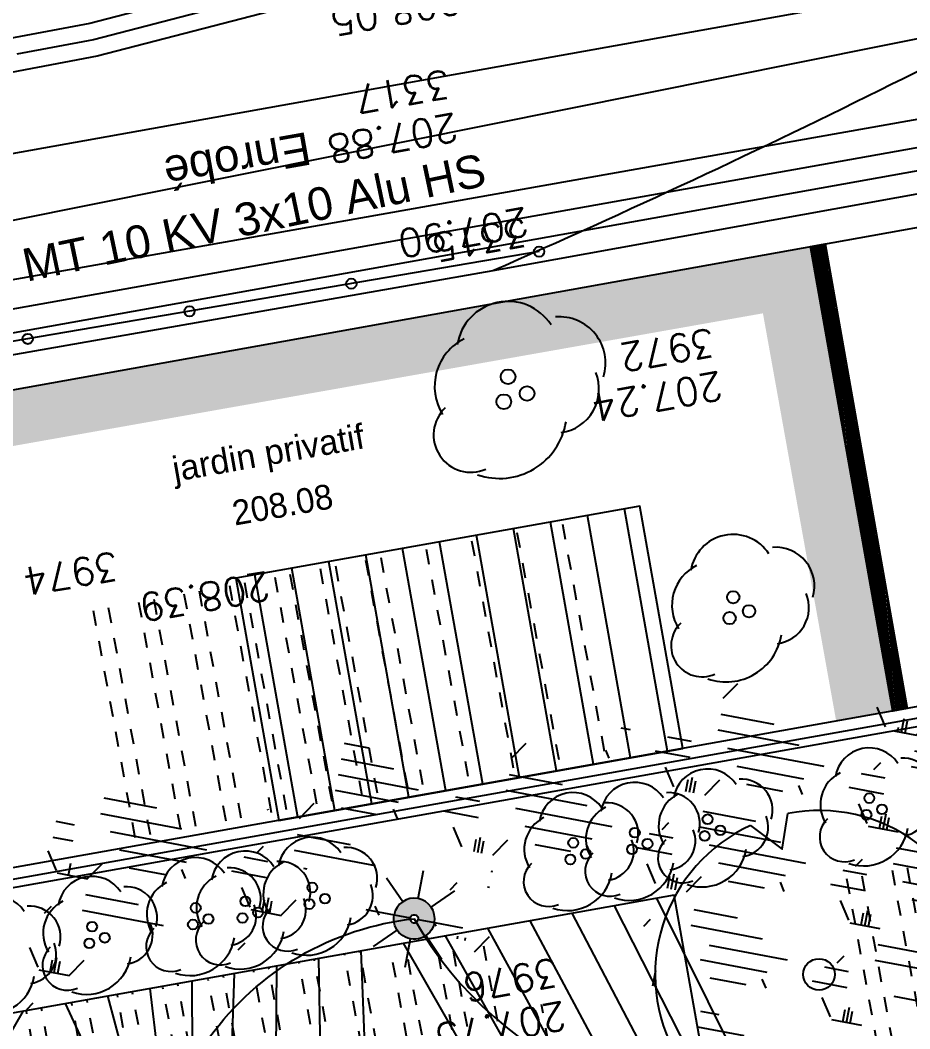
# Model space of a CAD drawing. Extents: x 0 to 613264, y -387505 to 675.
# Drawn here: x 427627 to 438466, y -290910 to -278618 of the extents above; entities that cross this region are included whole.
import ezdxf
from ezdxf.enums import TextEntityAlignment as Align
from ezdxf.lldxf.tags import DXFTag

# ---------------------------------------------------------------- set-up
doc = ezdxf.new("R2010")
doc.units = 0
for name, color, linetype in [('AEP_SSL', 252, 'Continuous'), ('CAB_SSL', 252, 'Continuous'), ('EDF_SSL', 252, 'Texte-Electricite'), ('Fond topo - CLO_LEG', 252, 'Continuous'), ('Fond topo - CLO_MUR', 252, 'Continuous'), ('Fond topo - VOI_TXT', 252, 'Continuous'), ('Fond topo - Z_500', 252, 'Continuous'), ('GAZ_SSL', 252, 'Texte-GAZ'), ('prlm-VRD', 2, 'Continuous'), ('SA - arbre', 252, 'Continuous'), ('SA - arbuste', 252, 'Continuous'), ('SA - bât A-B', 252, 'Continuous'), ('SA - clôture', 252, 'DIVISE2'), ('SA - couvre sol', 252, 'Continuous'), ('SA - ECL-réso', 252, 'Eclairage public'), ('SA - haie séparative', 252, 'Continuous'), ('SA - limite revêtement', 252, 'Continuous'), ('SA - muret béton', 252, 'Continuous'), ('SA - platelage bois', 252, 'Continuous')]:
    doc.layers.add(name, color=color, linetype=linetype)
for name, color, linetype, plot in [('Fond topo - N', 252, 'Continuous', False), ('Fond topo - NCACHE', 252, 'Continuous', False), ('Fond topo - ZCACHE', 252, 'Continuous', False)]:
    doc.layers.add(name, color=color, linetype=linetype, plot=plot)
doc.layers.add('Fond topo - P', color=252, linetype='Continuous', lineweight=50)
doc.layers.add('Fond topo - VOI', color=252, linetype='Continuous', lineweight=25)
doc.styles.add('2000_ARIAL', font='arial.ttf', dxfattribs={"height": 0.400000006})
doc.styles.add('Arial', font='arial.ttf')
doc.styles.add('Lignes', font='arial.ttf', dxfattribs={"height": 0.35})
doc.styles.add('SIMPLEX', font='simplex_.ttf', dxfattribs={"height": 1.25})
doc.styles.add('Tronçons', font='arial.ttf', dxfattribs={"height": 0.25})
tags = doc.linetypes.add('DIVISE2', pattern=[15.874999761581421, 6.349999904632568, -3.174999952316284, 0, -3.174999952316284, 0, -3.174999952316284]).pattern_tags.tags
tags[14:15] = [DXFTag(74, 4), DXFTag(75, 0), DXFTag(340, '0'), DXFTag(46, 0.0), DXFTag(50, 0.0), DXFTag(44, 0.0), DXFTag(45, 0.0)]
tags[12:13] = [DXFTag(74, 4), DXFTag(75, 0), DXFTag(340, '0'), DXFTag(46, 0.0), DXFTag(50, 0.0), DXFTag(44, 0.0), DXFTag(45, 0.0)]
tags[10:11] = [DXFTag(74, 4), DXFTag(75, 0), DXFTag(340, '0'), DXFTag(46, 0.0), DXFTag(50, 0.0), DXFTag(44, 0.0), DXFTag(45, 0.0)]
tags[8:9] = [DXFTag(74, 4), DXFTag(75, 0), DXFTag(340, '0'), DXFTag(46, 0.0), DXFTag(50, 0.0), DXFTag(44, 0.0), DXFTag(45, 0.0)]
tags[6:7] = [DXFTag(74, 4), DXFTag(75, 0), DXFTag(340, '0'), DXFTag(46, 0.0), DXFTag(50, 0.0), DXFTag(44, 0.0), DXFTag(45, 0.0)]
tags[4:5] = [DXFTag(74, 4), DXFTag(75, 0), DXFTag(340, '0'), DXFTag(46, 0.0), DXFTag(50, 0.0), DXFTag(44, 0.0), DXFTag(45, 0.0)]
tags = doc.linetypes.add('Eclairage public', pattern='A,5,-0.25,["ECL",Lignes,S=1,R=0,X=0,Y=-0.18],-1.25', length=6.5).pattern_tags.tags
tags[15:16] = [DXFTag(74, 4), DXFTag(75, 0), DXFTag(340, '0'), DXFTag(46, 0.0), DXFTag(50, 0.0), DXFTag(44, 0.0), DXFTag(45, 0.0)]
tags[4:5] = [DXFTag(74, 4), DXFTag(75, 0), DXFTag(340, '0'), DXFTag(46, 0.0), DXFTag(50, 0.0), DXFTag(44, 0.0), DXFTag(45, 0.0)]
tags = doc.linetypes.add('L16', pattern=[0.37500001490116125, 0.300000011920929, -0.07500000298023224]).pattern_tags.tags
tags[6:7] = [DXFTag(74, 4), DXFTag(75, 0), DXFTag(340, '0'), DXFTag(46, 0.0), DXFTag(50, 0.0), DXFTag(44, 0.0), DXFTag(45, 0.0)]
tags[4:5] = [DXFTag(74, 4), DXFTag(75, 0), DXFTag(340, '0'), DXFTag(46, 0.0), DXFTag(50, 0.0), DXFTag(44, 0.0), DXFTag(45, 0.0)]
tags = doc.linetypes.add('Texte-BT', pattern='A,5,-0.25,["BT",Lignes,S=1,R=0,X=0,Y=-0.18],-1.25', length=6.5).pattern_tags.tags
tags[15:16] = [DXFTag(74, 4), DXFTag(75, 0), DXFTag(340, '0'), DXFTag(46, 0.0), DXFTag(50, 0.0), DXFTag(44, 0.0), DXFTag(45, 0.0)]
tags[4:5] = [DXFTag(74, 4), DXFTag(75, 0), DXFTag(340, '0'), DXFTag(46, 0.0), DXFTag(50, 0.0), DXFTag(44, 0.0), DXFTag(45, 0.0)]
tags = doc.linetypes.add('Texte-Electricite', pattern='A,5,-0.25,["ELEC",Lignes,S=1,R=0,X=0,Y=-0.18],-1.25', length=6.5).pattern_tags.tags
tags[15:16] = [DXFTag(74, 4), DXFTag(75, 0), DXFTag(340, '0'), DXFTag(46, 0.0), DXFTag(50, 0.0), DXFTag(44, 0.0), DXFTag(45, 0.0)]
tags[4:5] = [DXFTag(74, 4), DXFTag(75, 0), DXFTag(340, '0'), DXFTag(46, 0.0), DXFTag(50, 0.0), DXFTag(44, 0.0), DXFTag(45, 0.0)]
tags = doc.linetypes.add('Texte-GAZ', pattern='A,5,-0.25,["GAZ",Lignes,S=1,R=0,X=0,Y=-0.18],-1.25', length=6.5).pattern_tags.tags
tags[15:16] = [DXFTag(74, 4), DXFTag(75, 0), DXFTag(340, '0'), DXFTag(46, 0.0), DXFTag(50, 0.0), DXFTag(44, 0.0), DXFTag(45, 0.0)]
tags[4:5] = [DXFTag(74, 4), DXFTag(75, 0), DXFTag(340, '0'), DXFTag(46, 0.0), DXFTag(50, 0.0), DXFTag(44, 0.0), DXFTag(45, 0.0)]
tags = doc.linetypes.add('Texte-MT', pattern='A,5,-0.25,["MT",Lignes,S=1,R=0,X=0,Y=-0.18],-1.25', length=6.5).pattern_tags.tags
tags[15:16] = [DXFTag(74, 4), DXFTag(75, 0), DXFTag(340, '0'), DXFTag(46, 0.0), DXFTag(50, 0.0), DXFTag(44, 0.0), DXFTag(45, 0.0)]
tags[4:5] = [DXFTag(74, 4), DXFTag(75, 0), DXFTag(340, '0'), DXFTag(46, 0.0), DXFTag(50, 0.0), DXFTag(44, 0.0), DXFTag(45, 0.0)]
pattern_1 = [(280.4264001144857, (-277130161.1279894, -473864756.7787022), (55.32121061969438, 10.17969329456503), []), (280.4264001144857, (-277130142.6875859, -473864753.3854711), (55.32121061969438, 10.17969329456503), [18.75, -18.75]), (280.4264001144857, (-277130124.2471823, -473864749.99224), (55.32121061969438, 10.17969329456503), [18.75, -18.75])]

# ---------------------------------------------------------------- blocks, each defined once
blk = doc.blocks.new('Candélabre', base_point=(-13.42592592600001, -9.391534390999993))
for points in [[(-13.67592592600001, -9.391534390999993, -1), (-13.17592592600001, -9.391534390999993), (-13.37592592600001, -9.391534390999993, 1), (-13.475925926, -9.391534390999993)], [(-13.67592592600001, -9.391534390999993, -1), (-13.17592592600001, -9.391534390999993), (-13.37592592600001, -9.391534390999993, 1), (-13.475925926, -9.391534390999993)], [(-13.67592592600001, -9.391534390999993), (-13.475925926, -9.391534390999993, 1), (-13.37592592600001, -9.391534390999993), (-13.17592592600001, -9.391534390999993, -1)], [(-13.67592592600001, -9.391534390999993), (-13.475925926, -9.391534390999993, 1), (-13.37592592600001, -9.391534390999993), (-13.17592592600001, -9.391534390999993, -1)]]:
    blk.add_hatch(color=250).paths.add_polyline_path(points)
at = {"linetype": 'Continuous', "flags": 128}
for points in [[(-13.42592592600001, -9.141534390999993), (-13.42592592600001, -8.791534391999988)], [(-13.60270262100001, -9.214757695999992), (-13.850189994, -8.967270322999994)], [(-13.24914923200001, -9.214757696999996), (-13.001661857, -8.96727032199999)], [(-14.02592592600001, -9.391534390999993), (-13.67592592600001, -9.391534390999993)], [(-13.17592592600001, -9.391534390999993), (-12.825925927, -9.391534390999993)], [(-13.85018999600001, -9.815798461), (-13.60270262200001, -9.568311086999998)], [(-13.00166185800001, -9.815798458999993), (-13.249149231, -9.568311085999994)], [(-13.42592592600001, -9.991534390999988), (-13.42592592600001, -9.641534390999993)]]:
    blk.add_lwpolyline(points, dxfattribs=at)
for points in [[(-13.67592592600001, -9.391534390999993), (-13.475925926, -9.391534390999993, -1), (-13.37592592600001, -9.391534390999993), (-13.17592592600001, -9.391534390999993, 1)], [(-13.67592592600001, -9.391534390999993), (-13.475925926, -9.391534390999993, 1), (-13.37592592600001, -9.391534390999993), (-13.17592592600001, -9.391534390999993, -1)]]:
    blk.add_lwpolyline(points, format="xyb", close=True, dxfattribs=at)
blk = doc.blocks.new('CLOLEG')
at = {"ltscale": 2}
blk.add_circle((0, 0), 0.0625, dxfattribs=at)
blk = doc.blocks.new('PTOPO')
at = {"layer": 'Fond topo - NCACHE', "style": 'SIMPLEX'}
blk.add_attdef('MAT', text='', height=0.34, dxfattribs=at).set_placement((0.09999999986030161, -0.09999999962747097), align=Align.TOP_LEFT)
at = {"layer": 'Fond topo - ZCACHE', "style": 'SIMPLEX'}
blk.add_attdef('ALT', (0.09999999986030161, 0.09999999962747097), '', height=0.34, dxfattribs=at)
blk = doc.blocks.new('A$C1F970F0F')
at = {"layer": 'SA - bât A-B'}
h = blk.add_hatch(dxfattribs=at)
h.set_pattern_fill('_USER', color=256, scale=25, angle=-143.4936667190104, style=0, pattern_type=0)
h.set_pattern_definition([(216.5063332809896, (-277130161.1279894, -473864756.7787022), (14.87279096815364, -20.09477765036497), [])])
h.paths.add_polyline_path([(-3772.845735262865, 5918.538262582146), (-3755.12929060434, 5921.720425589478), (-3654.923644239442, 5355.454616979907), (-3672.648887766581, 5352.321608217365)])
at = {"layer": 'SA - couvre sol'}
h = blk.add_hatch(dxfattribs=at)
h.set_pattern_fill('PELOUSE6', color=256, scale=20.0000003, angle=-10.72360141139323, style=0, pattern_type=2)
h.set_pattern_definition([(349.2763985886067, (-277130161.1279894, -473864756.7787022), (22.32856350872324, 117.9043497231417), [37.5000005625, -202.5000030375]), (79.27639858860677, (-277130147.3110734, -473864759.3953308), (-235.8086994462835, 44.65712701744649), [15.000000225, -105.000001575]), (79.27639858860677, (-277130138.0997961, -473864761.1397498), (-235.8086994462835, 44.65712701744649), [15.000000225, -105.000001575]), (79.27639858860677, (-277130142.7054347, -473864760.2675403), (-235.8086994462835, 44.65712701744649), [18.75000028125, -101.25000151875]), (112.9664661186067, (-277130151.916716, -473864758.5231205), (-191.1515722884832, 280.4658259369293), [12.00000018, -420.7461593111922]), (45.58633105860677, (-277130133.4941673, -473864762.0119574), (22.32856353476547, 117.9043498154048), [12.00000018, -420.7461593111923]), (45.58633105860677, (-277130124.2828801, -473864763.7563783), (22.32856353476547, 117.9043498154048), [26.00000039, -406.6661590999923]), (112.9664661186067, (-277130161.1279894, -473864756.7787022), (-191.1515722884832, 280.4658259369293), [26.00000039, -406.6661590999922]), (349.2763985886067, (-277130073.3609553, -473864750.4999832), (22.32856350872324, 117.9043497231417), [44.42455106636825, -195.5754525336318]), (349.2763985886067, (-277130085.1249766, -473864728.4255323), (22.32856350872324, 117.9043497231417), [82.81008944215131, -56.09585564143782, 43.07431864611476, -58.01973967029608]), (349.2763985886067, (-277130096.7337571, -473864706.3804808), (22.32856350872324, 117.9043497231417), [119.4799495921992, -46.28746189431191, 29.47870124218051, -44.75389087130835]), (349.2763985886067, (-277130108.4191755, -473864684.3209158), (22.32856350872324, 117.9043497231417), [100.4611429069171, -139.5388606930829]), (349.2763985886067, (-277130104.5097786, -473864665.2146754), (22.32856350872324, 117.9043497231417), [65.56973938354608, -174.4302642164539])])
h.paths.add_polyline_path([(-3402.623808803382, 4002.738312271429), (-3437.712507589949, 4199.636212808002), (-3240.81464163304, 4234.725105514619), (-3223.270195233028, 4136.276172657652), (-2523.393668735908, 4261.000187694139), (-2562.872126556909, 4482.529666060197), (-2956.667858459632, 4412.351880455288), (-2991.756751253422, 4609.249746452402), (-2794.85888531939, 4644.338639163351), (-2873.107116345795, 5083.420880229077), (-2676.209250280051, 5118.509773009871), (-2716.733466870143, 5345.90742274797), (-3626.306558289891, 5183.813676629252), (-3573.673219096088, 4888.466877775171), (-3886.433009378015, 4832.73039375921), (-3939.06634855449, 5128.077192704795), (-4875.622878340046, 4961.174765867798), (-4861.415331338533, 4881.450515412981), (-4762.966398399941, 4898.994961868626), (-4736.649728846019, 4751.321562402331), (-4835.098661767282, 4733.777116038193), (-4821.063104642834, 4655.017969675949), (-4544.422242371515, 4704.317750093585), (-4520.912684171495, 4572.396179924211), (-4896.002479472914, 4505.551953068259), (-5000.388478969709, 5091.303708193815), (-2644.601016008993, 5511.124216758372), (-2407.400474873673, 4180.096742493728)])
at = {"layer": 'SA - haie séparative'}
h = blk.add_hatch(dxfattribs=at)
h.set_pattern_fill('PAVES_EVERGREEN1', color=256, scale=30.0000012, angle=-10.72360141139323, style=0, pattern_type=2)
h.set_pattern_definition([(349.2763985886067, (-277130152.3634321, -473864750.8052154), (32.26715867605478, 9.155903067109474), [15.0000006, -15.0000006]), (79.27639858860677, (-277130152.3634321, -473864750.8052154), (-9.155903067109474, 32.26715867605478), [15.0000006, -15.0000006])])
h.paths.add_polyline_path([(-3741.577973520158, 5340.124020899985), (-3672.648887766581, 5352.321608217365), (-3772.845735262865, 5918.538262582146), (-5101.585512309603, 5679.874887636244), (-5001.817125734857, 5115.427393912992), (-4932.186946450847, 5127.835895881468), (-5021.032714997484, 5626.386451342699), (-3830.825719061932, 5837.00390246101)])
at = {"layer": 'SA - platelage bois'}
h = blk.add_hatch(dxfattribs=at)
h.set_pattern_fill('PASSERELLE', color=256, scale=150, angle=-79.57359988551433, style=0, pattern_type=2)
h.set_pattern_definition(pattern_1)
h.paths.add_polyline_path([(-4473.131547800867, 5514.368344478578), (-4420.498589572083, 5219.022927735845), (-3928.61527620563, 5306.701349582033), (-3980.881579736471, 5602.060457924456)])
h = blk.add_hatch(dxfattribs=at)
h.set_pattern_fill('PASSERELLE', color=256, scale=150, angle=-79.57359988551433, style=0, pattern_type=2)
h.set_pattern_definition(pattern_1)
h.paths.add_polyline_path([(-4875.622878340046, 4961.174765867798), (-4861.415331338533, 4881.450515412981), (-4762.966398399941, 4898.994961868626), (-4736.649728846019, 4751.321562402331), (-4835.098661767282, 4733.777116038193), (-4821.063104642834, 4655.017969675949), (-4544.422242371515, 4704.317750093585), (-4520.912684171495, 4572.396179924211), (-4068.335335630077, 4653.049355077584), (-4065.528224184668, 4637.297525763334), (-2881.979355956483, 4848.216111185977), (-2922.331582675059, 5074.648656927342), (-2676.209250280051, 5118.509773009871), (-2716.733466870143, 5345.90742274797), (-3626.306558289891, 5183.813676629252), (-3573.673219096088, 4888.466877775171), (-3886.433009378015, 4832.73039375921), (-3939.06634855449, 5128.077192704795)])
at = {"layer": 'AEP_SSL', "elevation": 9.999999999999998e-08, "flags": 128}
blk.add_lwpolyline([(-10084.93277844263, 5093.930148438846), (-9750.791620834418, 5135.5756579271), (-3128.109925920724, 6321.886190847606), (-538.2744943762264, 6794.667455972196), (-236.899884080834, 9072.411970745992), (154.0690051004237, 9291.318023383576), (2068.234834202161, 10286.47979625637), (4929.096988442494, 11795.62350952535), (5831.943443331371, 12343.47571871864), (5644.547691266249, 12887.93525940639), (4850.760829103805, 13701.34358382695)], dxfattribs=at)
at = {"layer": 'CAB_SSL', "elevation": 9.999999999999998e-08, "flags": 128}
blk.add_lwpolyline([(-10812.15457855182, 5600.426800125627), (-8720.280241838846, 5090.654580446419), (-5742.369525281366, 5634.629537405877), (-2733.176347276875, 6173.938624268192), (-522.7757441125186, 8575.296708000737)], dxfattribs=at)
at = {"layer": 'EDF_SSL', "linetype": 'Texte-BT', "elevation": 9.999999999999998e-08, "flags": 128}
blk.add_lwpolyline([(-10355.65903211059, 43.80952892260893), (-10201.4030772041, 1251.685514822027), (-8720.280241838846, 5090.654580446419), (-8647.88838211094, 5140.669551381001), (-5813.541010319846, 5655.541528388557), (-5754.775129047494, 5632.363405789478), (-5714.151306698284, 5669.525972244278), (-2796.400100172239, 6190.043639552574), (-2733.176347276875, 6173.938624268192), (-2724.610103663505, 6234.621653891018), (-576.9868819294611, 8573.42365167172), (-522.7757441125186, 8575.296708000737), (1439.543237064798, 9649.961943709872), (1486.297190266059, 9780.607536286585), (3247.574149104787, 10693.56387743918), (3311.706751861017, 10686.95005152967), (3338.557006230488, 10734.01793882097), (5093.795445683761, 11622.80777854973), (5197.512327865115, 11601.77622754824)], dxfattribs=at)
at = {"layer": 'EDF_SSL', "linetype": 'Texte-MT', "flags": 128}
blk.add_lwpolyline([(-8369.911624552822, 5276.099588330418), (-5994.287512905468, 5699.674866922907), (-3013.422435617031, 6298.709752970984), (-2917.709661664371, 6238.158421745848)], dxfattribs=at)
at = {"layer": 'Fond topo - CLO_LEG', "ltscale": 2, "flags": 128}
blk.add_lwpolyline([(-4103.57224978328, 5912.18246983193), (-5712.382641472173, 5637.590496798271)], dxfattribs=at)
at = {"layer": 'Fond topo - CLO_MUR', "ltscale": 2, "flags": 128}
for points in [[(-2003.863172001624, 8179.09312694406), (-2143.146781257581, 8006.859912820551), (-2340.457490801653, 7734.345111260913), (-2598.736870191495, 7400.94477901074), (-2940.818727905099, 7047.283403563957), (-3248.706618745416, 6811.131666403891), (-3649.231779602484, 6561.580327596037), (-4000.333884769988, 6403.828417100516), (-4360.873799455749, 6265.710363196761), (-4651.111133599729, 6190.343253154888), (-4768.145301312069, 6168.193959010867)], [(-1971.468451961153, 8153.961829416945), (-2110.578551620566, 7981.92990944472), (-2307.638247469651, 7709.761794522231), (-2567.702785225124, 7374.057087825381), (-2913.458468391917, 7016.597527449509), (-3225.334562164724, 6777.386816169783), (-3629.901569159774, 6525.317163610672), (-3984.586111590528, 6365.955646348328), (-4348.348708452321, 6226.603025633301), (-4642.136565636054, 6150.31393686324), (-5063.688890352264, 6070.53307677527), (-5409.75969773547, 6004.995815004841)], [(-8287.804432590101, 5102.5437522476), (-7605.580502524027, 5235.945156469854), (-7039.43552686364, 5336.352074012237), (-6395.723901147811, 5453.96015665399), (-5999.626927920504, 5521.547280024518), (-5163.393101620775, 5668.773234621937), (-3462.542645871017, 5974.273767689828), (-2916.536404471398, 6073.123024295499), (-2187.945600606779, 6199.153509733841), (-1340.114493704695, 6346.414657207387)], [(-1845.115370201808, 6303.349680269662), (-3061.641378804426, 6087.328892188127), (-4159.975300858594, 5888.705770611459), (-4922.787367467585, 5755.253774575041), (-5452.543621078548, 5661.757849989244), (-6482.162746370075, 5480.989585806478), (-7372.575279741799, 5320.31426016191), (-8294.997535587892, 5143.806105512086)]]:
    blk.add_lwpolyline(points, dxfattribs=at)
at = {"layer": 'Fond topo - CLO_MUR', "linetype": 'L16', "ltscale": 2, "flags": 128}
blk.add_lwpolyline([(-4497.816106695042, 6208.97010726469), (-4646.623849572138, 6170.328595000399), (-4739.904279889196, 6152.674812573507)], dxfattribs=at)
at = {"layer": 'Fond topo - VOI', "ltscale": 2, "flags": 128}
blk.add_lwpolyline([(-1810.126125579658, 7806.729356369272), (-1818.437630922503, 7797.67231953392), (-2147.295724640985, 7358.689701952695, -0.09347702106782851), (-3270.33154037118, 6339.713540967097, -0.0221588329524114), (-3673.738564147064, 6116.107836508872, -0.01218349001893588), (-4159.975300858594, 5888.705770611459)], format="xyb", dxfattribs=at)
at = {"layer": 'GAZ_SSL', "linetype": 'Texte-GAZ', "elevation": 9.999999999999998e-08, "flags": 128}
blk.add_lwpolyline([(-10544.31541955609, 4849.463266287231), (-2844.361894995576, 6215.21841119217), (-619.059840477988, 6565.404650589751), (-558.7307695276991, 6580.824982418972), (-429.4804532838041, 7139.21704900553), (-208.0795472043819, 8868.909145672174), (360.6838398219811, 9157.908141542406), (425.0188701159018, 9327.634198507636), (4535.248673246207, 11485.07622468802), (4713.322312771974, 11477.46920417039), (5559.734467376861, 11914.17321717021), (6091.203610633145, 12178.61605624058), (6292.964946063797, 12126.43026770143), (6627.254129528154, 11179.86214373141), (7472.768662736402, 9124.4680223983), (7947.08689338462, 9062.48922912452), (8070.821797205262, 8793.497098507169), (8796.806101210752, 9110.108422938276), (9553.586430744355, 9252.290517349746)], dxfattribs=at)
at = {"layer": 'SA - arbre', "ltscale": 1.920000076293945, "elevation": 9.999999999999998e-08, "flags": 128}
blk.add_lwpolyline([(-3845.873453748753, 5212.854676563354), (-3807.564932970947, 5184.208235229561), (-3800.429576829961, 5227.460081935287)], dxfattribs=at)
at = {"layer": 'SA - arbre', "ltscale": 1.920000076293945}
blk.add_circle((-3762.467718758773, 5031.34343604551), 19.2, dxfattribs=at)
for start, end in [(5.615758488842114, 100.95514862453), (114.6790985122949, 210.170484290019)]:
    blk.add_arc((-3762.467718758773, 5031.34343604551), 199.7567998, start, end, dxfattribs=at)
at = {"layer": 'SA - arbuste', "ltscale": 1.200000047683716}
for centre in [(-4141.348992729466, 5759.682162620528), (-4118.197420421973, 5739.312772365965), (-4146.560904695448, 5729.250438777951)]:
    blk.add_circle(centre, 9, dxfattribs=at)
at = {"layer": 'SA - arbuste'}
for centre in [(-3867.07739995269, 5490.998063315725), (-3871.42065986796, 5465.638293515223), (-3847.78442297825, 5474.023571458761)]:
    blk.add_circle(centre, 7.5, dxfattribs=at)
at = {"layer": 'SA - arbuste', "ltscale": 0.800000011920929}
for centre in [(-3701.230416543962, 5246.158929420034), (-3685.796035051616, 5232.579335799316), (-3898.264401401377, 5220.491826988957), (-3704.705024448726, 5225.871113574433), (-3882.830019891701, 5206.912233459745), (-3986.943206228913, 5204.180232584773), (-3901.739009329017, 5200.204011147688), (-4061.969144812248, 5191.74267981324), (-3990.417814173883, 5183.892416651998), (-3971.508824736567, 5190.600638964055), (-4065.443752739888, 5171.454863971971), (-4046.534763319901, 5178.163086192522), (-4379.918476139799, 5137.2975368393), (-4461.434212234094, 5120.436860548519), (-4364.484094647452, 5123.717943218582), (-4521.880170372042, 5112.505224485299), (-4383.393084067439, 5117.009720998031), (-4506.445788879696, 5098.925630864582), (-4464.908820161734, 5100.149044707251), (-4445.999830724419, 5106.857267019307), (-4648.145754349272, 5089.585106503213), (-4525.354778299683, 5092.217408644031), (-4632.711372856927, 5076.005512882495), (-4651.620362294243, 5069.297290570439)]:
    blk.add_circle(centre, 6, dxfattribs=at)
for centre, radius, start, end in [((-4141.516839009251, 5789.075452212929), 62.512032, 32.90494473524294, 171.1222226413906), ((-4079.107794940425, 5776.217992918489), 56.59152, 342.9842593284572, 94.63470471801057), ((-4166.112388244929, 5747.906030347683), 64.770816, 116.3248626312973, 211.8320557151161), ((-4084.107571368887, 5744.713448057742), 53.515008, 277.8831335487014, 22.28760135417932), ((-4186.637317317831, 5688.826468131672), 45.49180799999999, 133.2696689019926, 293.7521365044088), ((-4151.790508149121, 5717.910259513314), 82.09075199999998, 251.0377365658391, 350.7437823458322), ((-3867.217271820045, 5515.49247133484), 52.09335999999999, 32.90494451793248, 171.1222224813845), ((-3815.209735106538, 5504.777921909001), 47.1596, 342.9842592756738, 94.63470461757107), ((-3887.713562871728, 5481.184619768827), 53.97568, 116.3248627154267, 211.8320558480262), ((-3819.376215474103, 5478.524134511238), 44.59584, 277.883133562608, 22.28760147896251), ((-3904.817670429707, 5431.951651207567), 37.90984, 133.2696683756754, 293.7521367712873), ((-3875.778662788191, 5456.188144009628), 68.40896, 251.0377365927819, 350.7437825594993)]:
    blk.add_arc(centre, radius, start, end, dxfattribs=at)
at = {"layer": 'SA - arbuste', "ltscale": 0.6399999856948853}
for centre, radius, start, end in [((-3701.34231406197, 5265.754455783022), 41.674688, 32.90494450850222, 171.122222747956), ((-3659.736284680903, 5257.182816221449), 37.72767999999999, 342.9842594908044, 94.63470469373227), ((-3898.376298919384, 5240.087353351944), 41.674688, 32.90494467775616, 171.1222224813845), ((-3717.739346883905, 5238.308174507578), 43.180544, 116.324862790465, 211.8320557992154), ((-3987.05510376425, 5223.775758856254), 41.674688, 32.90494467775616, 171.1222224813845), ((-3856.770269538317, 5231.515713790372), 37.72767999999999, 342.9842594908044, 94.63470469373227), ((-4062.081042330255, 5211.338206176228), 41.674688, 32.90494467775616, 171.122222747956), ((-3914.77333174132, 5212.641072076502), 43.180544, 116.3248626312973, 211.8320556308634), ((-3945.44907440606, 5215.204119299014), 37.72767999999999, 342.9842594908044, 94.63470461757107), ((-3663.069468964696, 5236.179786282338), 35.676672, 277.8831336789501, 22.28760178340445), ((-4020.475012949188, 5202.766566614655), 37.72767999999999, 342.9842594908044, 94.63470461757107), ((-4003.452136609063, 5196.329477585143), 43.180544, 116.3248626312973, 211.8320556308634), ((-4078.47807515219, 5183.891924900783), 43.180544, 116.3248626312973, 211.8320556308634), ((-3860.10345382211, 5210.512683851261), 35.676672, 277.8831336789501, 22.28760178340445), ((-3731.422632932507, 5198.921799696905), 30.327872, 133.2696686423436, 293.7521365777301), ((-3948.782258672523, 5194.20108945141), 35.676672, 277.883133562608, 22.28760147896251), ((-3708.191426818184, 5218.310993919386), 54.727168, 251.0377364883117, 350.7437829327423), ((-4380.030373657806, 5156.893063202287), 41.674688, 32.90494450850222, 171.1222230151524), ((-4023.808197232981, 5181.763536675545), 35.676672, 277.8831336789501, 22.28760147896251), ((-3928.456617789921, 5173.254697265827), 30.327872, 133.2696686423436, 293.7521365777301), ((-4461.546109752101, 5140.032386911506), 41.674688, 32.90494450850222, 171.1222224813845), ((-4338.424344299616, 5148.321423645047), 37.72767999999999, 342.9842594908044, 94.63470469373227), ((-4017.135422657664, 5156.943102774469), 30.327872, 133.2696683174558, 293.7521367830749), ((-3905.225411675598, 5192.643891488309), 54.727168, 251.0377364883117, 350.7437829327423), ((-4521.99206789005, 5132.100750848287), 41.674688, 32.90494467775616, 171.122222747956), ((-4396.427406502618, 5129.446781931176), 43.180544, 116.3248626312973, 211.8320557992154), ((-4419.940080371036, 5131.460747349934), 37.72767999999999, 342.9842592210746, 94.63470469373227), ((-4092.161361200793, 5144.505550090111), 30.327872, 133.2696686423436, 293.7521367830749), ((-3993.904216543341, 5176.33229699695), 54.727168, 251.0377364883117, 350.7437829327423), ((-4648.25765188461, 5109.180632774694), 41.674688, 32.90494450850222, 171.122222747956), ((-4477.943142596914, 5112.586105640396), 43.180544, 116.3248626312973, 211.8320556308634), ((-4480.386038526312, 5123.529111195208), 37.72767999999999, 342.9842594908044, 94.63470469373227), ((-4068.930155086469, 5163.894744312592), 54.727168, 251.0377365523678, 350.7437825057393), ((-4606.651622503543, 5100.608993213122), 37.72767999999999, 342.9842594908044, 94.63470469373227), ((-4538.389100734862, 5104.654469577175), 43.180544, 116.3248626312973, 211.8320556308634), ((-4341.757528583408, 5127.318393705937), 35.676672, 277.8831336789501, 22.28760147896251), ((-4765.801178199235, 5085.416193822597), 41.674688, 32.90494467775616, 171.1222224813845), ((-4724.195148841044, 5076.844554265356), 37.72767999999999, 342.9842594908044, 94.63470461757107), ((-4664.654684706546, 5081.734351499251), 43.180544, 116.3248626312973, 211.8320554210229), ((-4483.719222815651, 5102.526081351936), 35.676672, 277.883133562608, 22.28760178340445), ((-4423.273264677704, 5110.457717415156), 35.676672, 277.8831336789501, 22.28760178340445), ((-4410.11069255122, 5090.060407120503), 30.327872, 133.2696689600436, 293.7521365777301), ((-4609.984806770006, 5079.605963365518), 35.676672, 277.8831334746112, 22.28760147896251), ((-4491.62642862264, 5073.199730825389), 30.327872, 133.2696689600436, 293.7521365777301), ((-4386.879486436897, 5109.449601342983), 54.727168, 251.0377365152544, 350.7437827194919), ((-4552.072386777916, 5065.268094670664), 30.327872, 133.2696686423436, 293.7521365777301), ((-4468.395222531193, 5092.588925052203), 54.727168, 251.0377365152544, 350.7437827194919), ((-4727.528333107506, 5055.841524417752), 35.676672, 277.883133562608, 22.28760147896251), ((-4678.337970755147, 5042.347976688578), 30.327872, 133.2696686423436, 293.7521365777301), ((-4528.841180669141, 5084.657288988983), 54.727168, 251.0377365152544, 350.7437825057393), ((-4655.106764623495, 5061.737171002565), 54.727168, 251.0377365523678, 350.7437825057393), ((-4772.650290960996, 5037.972732054799), 54.727168, 251.0377365152544, 350.7437825057393)]:
    blk.add_arc(centre, radius, start, end, dxfattribs=at)
at = {"layer": 'SA - bât A-B', "linetype": 'Continuous', "ltscale": 2.539999961853027, "elevation": 9.999999999999998e-08, "flags": 128}
for points in [[(-4891.208220167493, 4341.854014492964), (-4550.158628513374, 2428.087821803657), (-3171.873868801296, 2673.710017606947), (-3404.319882600679, 3978.057930172946), (-2379.562068281582, 4160.679690604004), (-2625.183937557962, 5538.9626177042), (-5028.226891870663, 5110.720795591417), (-4919.630223348451, 4501.341285905692)], [(-4538.832048105923, 2444.327162202496), (-3188.11766236816, 2685.063134288174), (-3420.558952990663, 3989.384543523098), (-2395.801138837249, 4172.00630408032), (-2636.510566602577, 5522.723550404896), (-5011.987817731413, 5099.394161246686)], [(-4870.387587714489, 4361.816510965448), (-4530.741633449554, 2455.926691246847), (-3199.716966173931, 2693.153391904228), (-3432.158289101265, 3997.474982045343), (-2407.400474873673, 4180.096742493728), (-2644.601016008993, 5511.124216758372), (-5000.388478969709, 5091.303708193815), (-4893.195368027506, 4489.800123754009)]]:
    blk.add_lwpolyline(points, dxfattribs=at)
blk.add_lwpolyline([(-4821.063104642834, 4655.017969675949), (-4544.422242371515, 4704.317750093585), (-4518.105572726086, 4556.644350609961), (-2832.754889553043, 4856.988334378877), (-2873.107116231412, 5083.420880207415), (-2676.209250280051, 5118.509773009871), (-2716.733466870143, 5345.90742274797), (-3626.306558272562, 5183.813676720758), (-3573.673219096088, 4888.466877775171), (-3886.433009378015, 4832.73039375921), (-3939.06634855449, 5128.077192704795), (-4875.622878340046, 4961.174765867798), (-4861.415331338533, 4881.450515412981), (-4762.966398399941, 4898.994961868626), (-4736.649728846019, 4751.321562402331), (-4835.098661767282, 4733.777116038193)], close=True, dxfattribs=at)
at = {"layer": 'SA - clôture', "ltscale": 0.1000000014901161, "elevation": 9.999999999999998e-08, "flags": 128}
blk.add_lwpolyline([(-3663.78626601445, 5353.888112600802), (-3763.987512924938, 5920.129344131565)], dxfattribs=at)
at = {"layer": 'SA - ECL-réso', "ltscale": 0.75, "elevation": 9.999999999999998e-08, "flags": 128}
blk.add_lwpolyline([(-4369.874974451702, 4227.062549708057, 0.4494577209068973), (-4565.401400396702, 4673.066385597581, -0.443058817884025), (-4255.697642165277, 5099.253156840582, 0.347644067554528), (-3731.071155143582, 4884.60289264525, -0.3019893690622334), (-2960.449616895612, 4586.653190246761, 0.2898849259744576), (-3262.91714472225, 4205.133301415073)], format="xyb", dxfattribs=at)
at = {"layer": 'SA - limite revêtement', "elevation": 9.999999999999998e-08, "flags": 128}
blk.add_lwpolyline([(-3928.61527620563, 5306.701349582033), (-3980.89065047358, 5602.111717134027), (-4473.13535402358, 5514.389702737769), (-4420.498589572083, 5219.022927735845)], dxfattribs=at)
at = {"layer": 'SA - muret béton', "ltscale": 2.539999961853027, "elevation": 9.999999999999998e-08, "flags": 128}
blk.add_lwpolyline([(-3772.845735262865, 5918.538262582146), (-3755.12929060434, 5921.720425589478), (-3654.923644239442, 5355.454616979907), (-3672.648887766581, 5352.321608217365)], close=True, dxfattribs=at)
at = {"layer": 'SA - platelage bois', "elevation": 9.999999999999998e-08, "flags": 128}
for points in [[(-4473.131547800867, 5514.368344478578), (-4420.498589572083, 5219.022927735845), (-3928.61527620563, 5306.701349582033), (-3980.881579736471, 5602.060457924456)], [(-4875.622878340046, 4961.174765867798), (-4861.415331338533, 4881.450515412981), (-4762.966398399941, 4898.994961868626), (-4736.649728846019, 4751.321562402331), (-4835.098661767282, 4733.777116038193), (-4821.063104642834, 4655.017969675949), (-4544.422242371515, 4704.317750093585), (-4520.912684171495, 4572.396179924211), (-4068.335335630077, 4653.049355077584), (-4065.528224184668, 4637.297525763334), (-2881.979355956483, 4848.216111185977), (-2922.331582675059, 5074.648656927342), (-2676.209250280051, 5118.509773009871), (-2716.733466870143, 5345.90742274797), (-3626.306558289891, 5183.813676629252), (-3573.673219096088, 4888.466877775171), (-3886.433009378015, 4832.73039375921), (-3939.06634855449, 5128.077192704795)]]:
    blk.add_lwpolyline(points, close=True, dxfattribs=at)
at = {"layer": 'Fond topo - CLO_LEG', "ltscale": 2, "xscale": 99.99999999999999, "yscale": 99.99999999999999, "zscale": 99.99999999999999, "rotation": 189.6859152895402}
for p in [(-4103.57224978328, 5912.18246983193), (-4332.339840125298, 5873.136386927303), (-4529.488811754499, 5839.486974026202), (-4726.63778341836, 5805.837560942088)]:
    blk.add_blockref('CLOLEG', p, dxfattribs=at)
at = {"layer": 'Fond topo - P', "ltscale": 2}
ref = blk.add_blockref('PTOPO', (-4348.497220026918, 6222.454283975281), dxfattribs=dict(at, xscale=99.99999999999999, yscale=99.99999999999999, zscale=99.99999999999999, rotation=190.0656205306616))
ref.add_attrib('MAT', '1', dxfattribs={"layer": 'Fond topo - N', "color": 0, "ltscale": 2, "height": 33.99999999999999, "rotation": 190.0656204987762, "style": 'SIMPLEX'}).set_placement((-4360.091061910805, 6230.552606451123), align=Align.TOP_LEFT)
ref.add_attrib('ALT', '208.05', (-4201.996938478365, 6236.467893398979), dxfattribs={"layer": 'Fond topo - Z_500', "color": 0, "ltscale": 2, "height": 33.99999999999999, "rotation": 190.0656204987762, "style": 'SIMPLEX'})
ref = blk.add_blockref('PTOPO', (-4197.736842473048, 6092.584095604858), dxfattribs=dict(at, xscale=99.99999999999994, yscale=99.99999999999994, zscale=99.99999999999994, rotation=190.0656205306617))
ref.add_attrib('MAT', '3317', dxfattribs={"layer": 'Fond topo - N', "color": 0, "ltscale": 2, "height": 33.99999999999999, "rotation": 190.0656204987762, "style": 'SIMPLEX'}).set_placement((-4209.330684304949, 6100.682418355216), align=Align.TOP_LEFT)
ref.add_attrib('ALT', '207.88', (-4205.835165196199, 6080.990253791502), dxfattribs={"layer": 'Fond topo - Z_500', "color": 0, "ltscale": 2, "height": 33.99999999999999, "rotation": 190.0656204987762, "style": 'SIMPLEX'})
ref = blk.add_blockref('PTOPO', (-4103.57224978328, 5912.18246983193), dxfattribs=dict(at, xscale=99.99999999999994, yscale=99.99999999999994, zscale=99.99999999999994, rotation=190.0656205306617))
ref.add_attrib('MAT', '3315', dxfattribs={"layer": 'Fond topo - N', "color": 0, "ltscale": 2, "height": 33.99999999999999, "rotation": 190.0656204987762, "style": 'SIMPLEX'}).set_placement((-4115.166091592303, 5920.280792577956), align=Align.TOP_LEFT)
ref.add_attrib('ALT', '207.90', (-4119.785239850969, 5965.78765985597), dxfattribs={"layer": 'Fond topo - Z_500', "color": 0, "ltscale": 2, "height": 33.99999999999999, "rotation": 190.0656204987762, "style": 'SIMPLEX'})
ref = blk.add_blockref('PTOPO', (-3875.237090526712, 5777.505468467461), dxfattribs=dict(at, xscale=99.99999999999994, yscale=99.99999999999994, zscale=99.99999999999994, rotation=190.0656205306617))
ref.add_attrib('MAT', '3972', dxfattribs={"layer": 'Fond topo - N', "color": 0, "ltscale": 2, "height": 33.99999999999999, "rotation": 190.0656204987762, "style": 'SIMPLEX'}).set_placement((-3886.830932335735, 5785.603791213489), align=Align.TOP_LEFT)
ref.add_attrib('ALT', '207.24', (-3883.335413249863, 5765.911626654107), dxfattribs={"layer": 'Fond topo - Z_500', "color": 0, "ltscale": 2, "height": 33.99999999999999, "rotation": 190.0656204987762, "style": 'SIMPLEX'})
ref = blk.add_blockref('PTOPO', (-4601.718514897293, 5505.078147639239), dxfattribs=dict(at, xscale=99.99999999999994, yscale=99.99999999999994, zscale=99.99999999999994, rotation=190.0656205306617))
ref.add_attrib('MAT', '3974', dxfattribs={"layer": 'Fond topo - N', "color": 0, "ltscale": 2, "height": 33.99999999999999, "rotation": 190.0656204987762, "style": 'SIMPLEX'}).set_placement((-4613.31235676385, 5513.176470206587), align=Align.TOP_LEFT)
ref.add_attrib('ALT', '208.39', (-4434.704364489356, 5522.061694735926), dxfattribs={"layer": 'Fond topo - Z_500', "color": 0, "ltscale": 2, "height": 33.99999999999999, "rotation": 190.0656204987762, "style": 'SIMPLEX'})
ref = blk.add_blockref('PTOPO', (-4065.997115497973, 5009.822916460495), dxfattribs=dict(at, xscale=99.99999999999994, yscale=99.99999999999994, zscale=99.99999999999994, rotation=190.0656205306617))
ref.add_attrib('MAT', '3976', dxfattribs={"layer": 'Fond topo - N', "color": 0, "ltscale": 2, "height": 33.99999999999999, "rotation": 190.0656204987762, "style": 'SIMPLEX'}).set_placement((-4077.590957306997, 5017.92123920652), align=Align.TOP_LEFT)
ref.add_attrib('ALT', '207.75', (-4074.095438221124, 4998.229074647138), dxfattribs={"layer": 'Fond topo - Z_500', "color": 0, "ltscale": 2, "height": 33.99999999999999, "rotation": 190.0656204987762, "style": 'SIMPLEX'})
at = {"layer": 'SA - ECL-réso', "linetype": 'ByBlock', "xscale": 99.99999999999999, "yscale": 99.99999999999999, "zscale": 99.99999999999999, "rotation": 349.2763985886067}
blk.add_blockref('Candélabre', (-4255.697642165277, 5099.253156840582), dxfattribs=at)
at = {"layer": 'EDF_SSL', "style": 'Tronçons'}
blk.add_text('MT 10 KV 3x10 Alu HS', height=39.99999999999999, rotation=11.83133688131414, dxfattribs=at).set_placement((-4728.0811745869, 5875.403067912897))
at = {"layer": 'Fond topo - VOI_TXT', "style": '2000_ARIAL'}
blk.add_text('Enrobé', height=39.99999999999999, rotation=190.0656205035111, dxfattribs=at).set_placement((-4385.856339078607, 6058.248002419293))
at = {"layer": 'SA - bât A-B', "style": 'Arial'}
for s, rotation, width, p in [('jardin privatif', 10.02373026828249, 0.986012876033783, (-4547.400928716217, 5631.710395902795)), ('208.08', 10.06521972151299, 0.9545000195503235, (-4474.368862642778, 5578.284550858451))]:
    blk.add_text(s, height=30.3030599, rotation=rotation, dxfattribs=dict(at, width=width)).set_placement(p)

msp = doc.modelspace()

# ---------------------------------------------------------------- block references
at = {"layer": 'prlm-VRD', "xscale": 9.999999999999998, "yscale": 9.999999999999998, "zscale": 9.999999999999998}
msp.add_blockref('A$C1F970F0F', (474984.9359816406, -340561.1028248291, -9.999999999999997e-07), dxfattribs=at)

doc.saveas('drawing.dxf')
